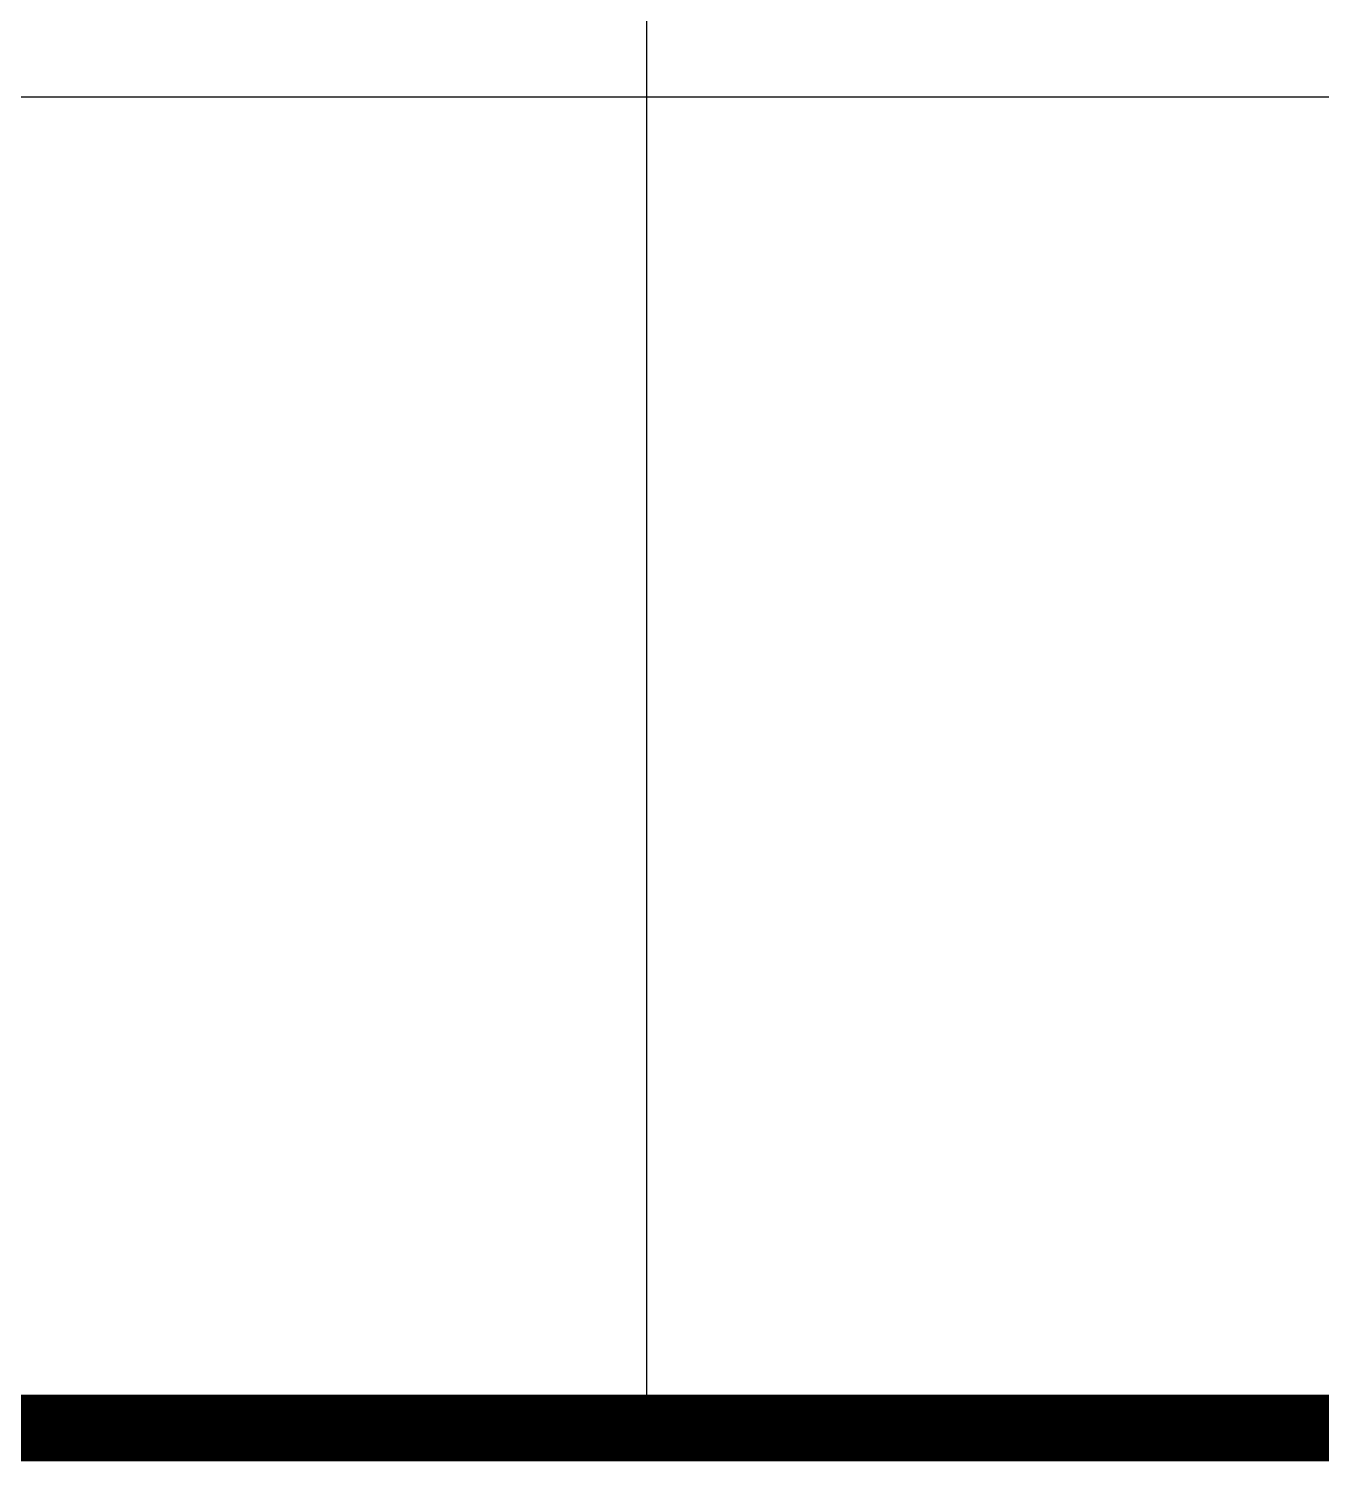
# Model space of a CAD drawing. Extents: x 32177600 to 32582346, y -189249 to 154687.
# Drawn here: x 32478093 to 32479743, y 5544 to 7374 of the extents above; entities that cross this region are included whole.
import ezdxf

# ---------------------------------------------------------------- set-up
doc = ezdxf.new("R2010")
doc.units = 0
doc.header["$LTSCALE"] = 1000
doc.header["$MEASUREMENT"] = 0
doc.layers.get('0').update_dxf_attribs({"linetype": 'CONTINUOUS'})
doc.layers.add('PUB_TITLE', color=4, linetype='CONTINUOUS')

# ---------------------------------------------------------------- blocks, each defined once
blk = doc.blocks.new('tk')
at = {"layer": 'PUB_TITLE'}
for p, q in [((31012514.63, -82916.23), (31012514.63, -76966.23)), ((31008732.12, -82066.23), (31014342.12, -82066.23)), ((31008732.12, -82916.23), (31014342.12, -82916.23))]:
    blk.add_line(p, q, dxfattribs=at)
at = {"layer": 'PUB_TITLE', "lineweight": 40, "const_width": 42.5}
blk.add_lwpolyline([(31008732.12, -82916.23), (31014342.12, -82916.23)], dxfattribs=at)

msp = doc.modelspace()

# ---------------------------------------------------------------- block references
at = {"xscale": 2, "yscale": 2, "zscale": 2}
msp.add_blockref('tk', (-29546147.6, 171418.8, 0), dxfattribs=at)
msp.add_blockref('tk', (-29546147.6, 171418.8, 0), dxfattribs=at)

doc.saveas('drawing.dxf')
